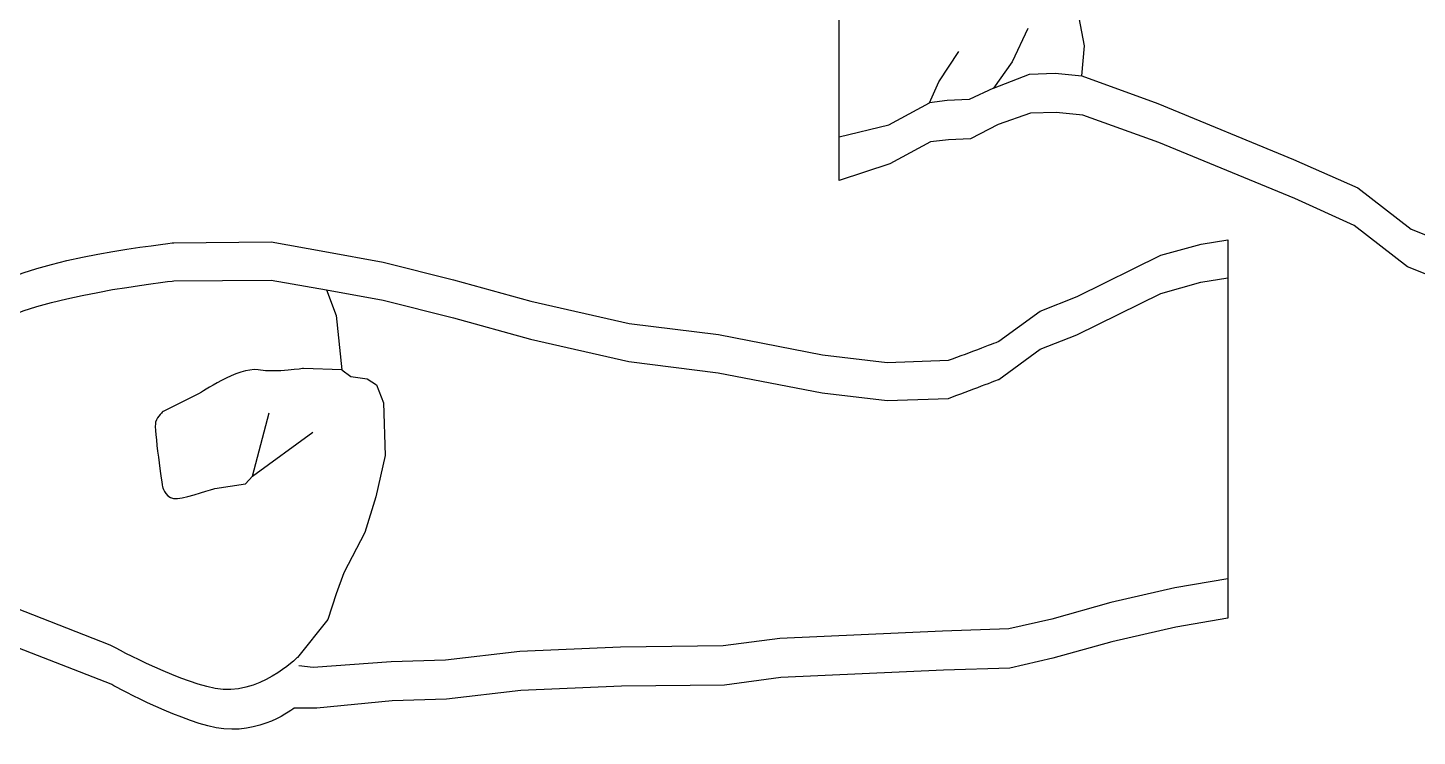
# Model space of a CAD drawing. Extents: x -192 to 192, y 100 to 188.
# Drawn here: x 48.1 to 122.1, y 99.6 to 137.4 of the extents above; entities that cross this region are included whole.
import ezdxf

# ---------------------------------------------------------------- set-up
doc = ezdxf.new("R2010")
doc.units = 0
doc.layers.add('Cut', color=7, linetype='CONTINUOUS')

msp = doc.modelspace()

# ---------------------------------------------------------------- linework, layer by layer
at = {"layer": 'Cut', "color": 5}
for points in [[(126.048671, 122.82075), (121.557296, 124.627065), (118.725775, 126.823933), (115.556827, 128.25455), (108.331556, 131.232529), (104.279556, 132.69711), (102.863806, 132.843567), (101.496848, 132.794748), (99.777719, 132.198496), (98.289265, 131.439425), (97.119015, 131.3837), (96.171683, 131.272248), (93.998369, 130.102004), (91.30936, 129.210392), (91.30936, 150.895846)], [(104.2245, 134.784119), (104.362763, 136.396181), (103.876456, 139.010077)], [(101.354856, 137.315792), (100.518969, 135.532565), (99.515902, 134.139419), (98.234208, 133.526433), (97.063965, 133.470708), (96.116625, 133.359256)], [(91.308567, 131.549854), (93.943317, 132.189012), (96.116625, 133.359256), (96.618158, 134.473773), (97.67695, 136.089823)], [(99.515902, 134.139419), (101.441798, 134.881756), (102.80874, 134.930575), (104.2245, 134.784119), (108.276504, 133.319537), (115.501767, 130.341558), (118.919119, 128.828158), (121.75064, 126.63129), (126.242019, 124.824975)], [(55.886673, 125.898565), (61.070538, 125.941762), (63.923719, 125.443327), (67.032746, 124.874656), (70.780167, 123.922931), (74.88449, 122.792756), (80.118983, 121.603098), (84.877617, 121.008269), (90.409525, 119.937577), (93.859533, 119.521196), (97.131094, 119.640162)], [(99.807823, 120.651371), (102.008692, 122.257408), (103.971627, 123.030687), (108.432844, 125.231554), (110.574227, 125.826383), (111.999246, 126.064315), (111.999246, 105.913075)], [(55.880356, 123.870706), (61.064221, 123.913904), (64.009717, 123.394883), (64.522542, 122.018354), (64.81944, 119.13034), (62.795131, 119.211312)], [(99.801504, 118.623512), (102.002373, 120.22955), (103.965308, 121.002829), (108.426525, 123.203696), (110.567908, 123.798525), (111.999996, 124.036456)], [(64.009717, 123.394883), (67.026429, 122.846798), (70.77385, 121.895073), (74.878171, 120.764898), (80.112665, 119.57524), (84.871298, 118.98041), (90.403206, 117.909719), (93.853215, 117.493337), (97.124775, 117.612304)], [(64.81944, 119.13034), (65.315279, 118.782423), (66.18355, 118.658383), (66.679704, 118.327615), (67.051819, 117.376652), (67.134512, 114.565112), (66.638358, 112.373765), (66.05951, 110.47184), (64.943165, 108.321838), (64.529702, 107.20549), (64.074894, 105.841067), (62.462394, 103.815102)], [(57.262021, 117.888765), (55.318685, 116.917096)], [(58.071746, 112.814498), (59.691192, 113.057415), (60.069063, 113.462275), (60.959758, 116.836123)], [(60.069063, 113.462275), (63.280967, 115.810475)], [(52.497962, 104.476642), (46.54411, 106.792027), (42.98834, 108.032413)], [(111.999996, 108.000083), (109.179488, 107.516962), (105.774646, 106.734771), (102.622865, 105.860554), (100.3453, 105.331423), (96.802423, 105.216394), (88.152281, 104.825298), (85.138535, 104.4342), (79.663179, 104.365183), (74.302852, 104.135127), (70.345873, 103.675012), (67.447154, 103.58299), (63.306129, 103.283915), (62.546942, 103.375937)], [(52.551477, 102.389633), (46.597625, 104.705019), (43.041854, 105.945404)], [(111.999246, 105.913075), (109.233004, 105.429954), (105.828163, 104.647762), (102.676381, 103.773546), (100.398817, 103.244415), (96.85594, 103.129385), (88.205798, 102.73829), (85.192052, 102.347192), (79.716696, 102.278175), (74.356369, 102.048119), (70.399388, 101.588004), (67.500669, 101.495981), (63.499248, 101.121875), (62.809135, 101.121875), (62.312792, 101.121875)]]:
    msp.add_lwpolyline(points, dxfattribs=at)
for points in [[(46.166927, 123.479427), (48.326871, 125.077785), (55.886673, 125.898565), (55.886673, 125.898565)], [(46.16061, 121.451569), (48.320554, 123.049927), (55.880356, 123.870706), (55.880356, 123.870706)], [(97.131094, 119.640162), (98.261269, 120.056542), (99.807823, 120.651371), (99.807823, 120.651371)], [(60.36596, 119.13034), (59.340312, 119.292285), (57.262021, 117.888765), (57.262021, 117.888765)], [(62.795131, 119.211312), (62.795131, 119.211312), (61.39161, 118.968396), (60.36596, 119.13034)], [(97.124775, 117.612304), (98.25495, 118.028683), (99.801504, 118.623512), (99.801504, 118.623512)], [(55.318685, 116.917096), (55.318685, 116.917096), (55.021787, 116.674179), (54.913823, 116.35029)], [(54.913823, 116.35029), (54.80586, 116.0264), (55.291694, 112.868479), (55.291694, 112.868479)], [(55.291694, 112.868479), (55.291694, 112.868479), (55.480629, 112.193708), (56.074427, 112.274681)], [(56.074427, 112.274681), (56.668225, 112.355654), (58.071746, 112.814498), (58.071746, 112.814498)], [(58.079698, 102.161256), (55.805656, 102.616065), (52.497962, 104.476642), (52.497962, 104.476642)], [(62.462394, 103.815102), (62.462394, 103.815102), (60.353737, 101.706448), (58.079698, 102.161256)], [(58.133213, 100.074248), (55.859171, 100.529056), (52.551477, 102.389633), (52.551477, 102.389633)], [(62.312792, 101.121875), (62.312792, 101.121875), (60.407252, 99.61944), (58.133213, 100.074248)]]:
    msp.add_open_spline(points, degree=3, dxfattribs=at)

doc.saveas('drawing.dxf')
